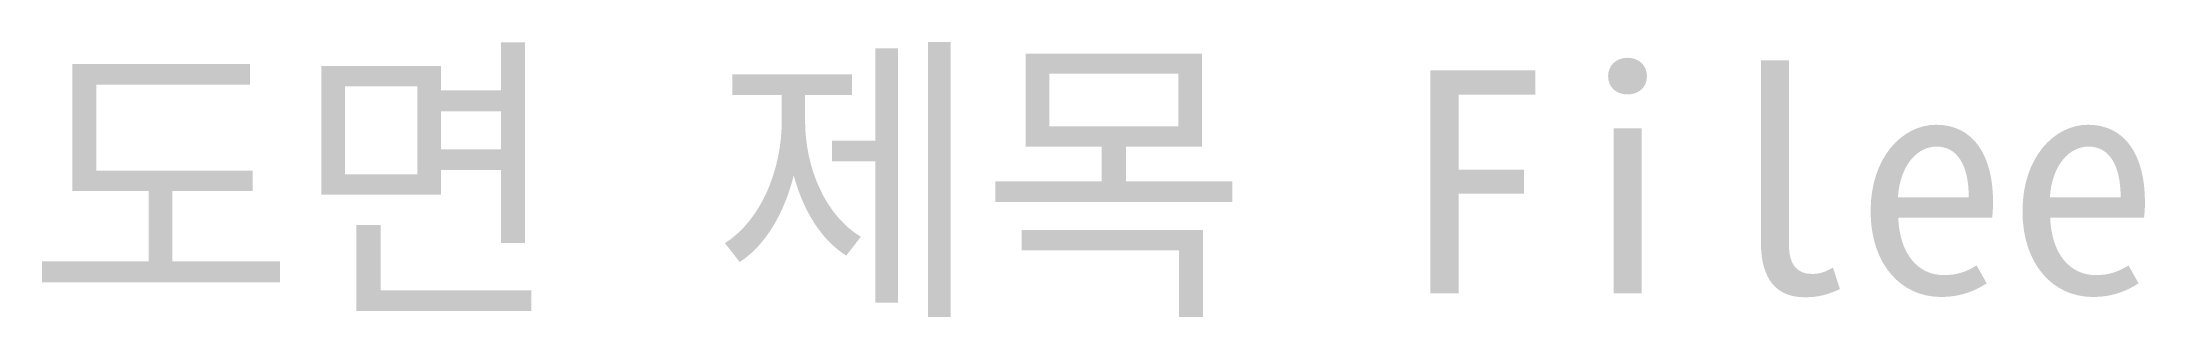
# Model space of a CAD drawing. Extents: x 0.2 to 23.7, y -0.3 to 2.8.
import ezdxf

# ---------------------------------------------------------------- set-up
doc = ezdxf.new("R2010")
doc.units = 0

msp = doc.modelspace()

# ---------------------------------------------------------------- texts
msp.add_text('도면 제목 Filee', height=2.5).set_placement((0, 0))

doc.saveas('drawing.dxf')
